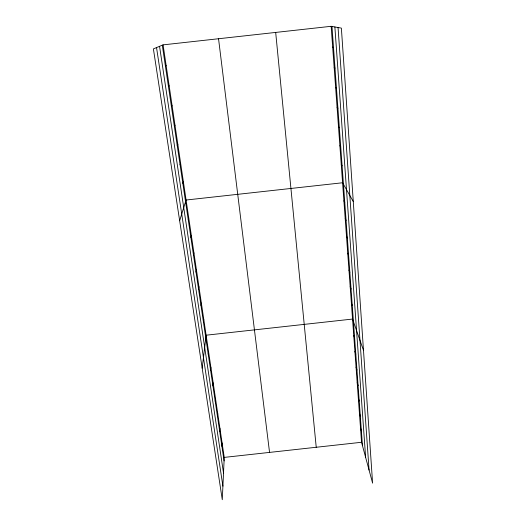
<?xml version="1.0" encoding="UTF-8"?>
<svg xmlns="http://www.w3.org/2000/svg" width="526" height="526" viewBox="0 0 526 526"><rect width="100%" height="100%" fill="white"/><g stroke="black" fill="none" stroke-linecap="round" stroke-linejoin="round"><path stroke-width="0.79" d="M163.086 44.868L224.24 457.396L222.281 499.7L153.395 48.879L163.086 44.868L331.15 26.3L341.374 28.108L372.605 483.144L361.546 442.274L331.15 26.3M221.919 446.39L222.097 442.958M219.723 431.636L219.927 428.295M217.494 416.645L217.718 413.397M215.233 401.41L215.469 398.261M212.931 385.926L213.194 382.882M210.591 370.192L210.873 367.247M208.217 354.195L208.52 351.355M202.181 368.167L206.126 335.2L352.538 319.058L363.492 350.388M203.411 321.879L203.759 319.262M200.991 305.56L201.359 303.068M198.526 288.978L198.92 286.604M196.02 272.113L196.441 269.864M193.469 254.959L193.916 252.842M190.879 237.522L191.352 235.536M188.242 219.776L188.742 217.935M179.655 220.716L186.086 200.025L342.577 182.759L353.281 201.557M182.831 183.357L183.39 181.812M180.05 164.664L180.642 163.277M177.223 145.643L177.847 144.413M174.349 126.273L175 125.214M171.417 106.561L172.101 105.667M168.432 86.481L169.148 85.771M165.394 66.026L166.15 65.507M224.24 457.396L361.546 442.274M332.669 47.11L333.51 47.458M334.161 67.545L335.009 68.078M335.627 87.605L336.482 88.329M337.067 107.317L337.929 108.211M338.481 126.674L339.349 127.746M339.875 145.695L340.743 146.932M341.236 164.388L342.11 165.775M343.899 200.814L344.78 202.503M345.194 218.56L346.082 220.394M346.47 236.016L347.364 237.982M347.725 253.177L348.62 255.281M348.962 270.055L349.856 272.284M350.171 286.657L351.072 289.011M351.368 302.989L352.269 305.461M353.728 335.345L354.636 338.054M354.905 351.368L355.813 354.182M356.056 367.135L356.963 370.054M357.187 382.645L358.101 385.67M358.305 397.906L359.219 401.029M359.403 412.93L360.317 416.145M360.481 427.717L361.401 431.024M159.556 46.327L223.517 473.012M156.538 47.577L222.906 486.182M162.297 45.197L224.076 460.914M218.54 38.74L269.549 452.406M275.683 32.428L316.231 447.264M331.978 26.445L362.467 445.673M334.871 26.957L365.629 457.364M338.06 27.523L369.068 470.086"/></g></svg>
